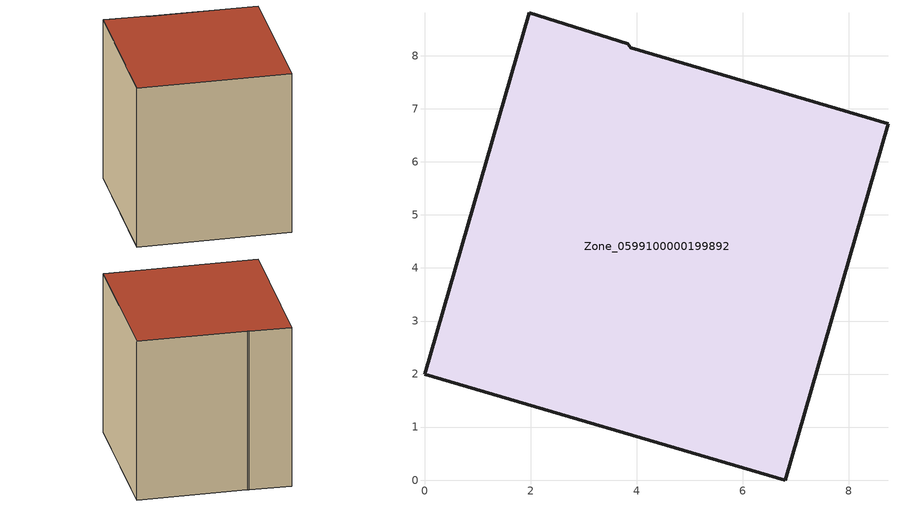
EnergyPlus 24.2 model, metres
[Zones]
Zone_0599100000199892
 floor ground (C_G): 0,2 1.97,8.81 3.83,8.23 3.89,8.15 8.74,6.72 6.8,0 z0
 wall outside (C_F): 6.8,0 8.74,6.72 3.89,8.15 3.83,8.23 1.97,8.81 0,2 6.8,0 z0:7.9
 roof outside (C_R): 1.97,8.81 0,2 6.8,0 8.74,6.72 3.89,8.15 3.83,8.23 z7.9
[BUILDING]
Pand.0599100000199892: North Axis=0; Terrain=City; Loads Convergence Tolerance Value=0.04; Temperature Convergence Tolerance Value=0.4; Solar Distribution=FullExterior; Maximum Number of Warmup Days=25; Minimum Number of Warmup Days=1
[Site:Location]
Rotterdam.The.Hague.AP_ZH_NLD Design_Conditions: Latitude=51.96; Longitude=4.45; Time Zone=1; Elevation=-4.5
[SITE:GROUNDTEMPERATURE:BUILDINGSURFACE]
18, 18, 18, 18, 18, 18, 18, 18, 18, 18, 18, 18
[MATERIAL] Thermal Absorptance=0.9; Solar Absorptance=0.7; Visible Absorptance=0.7
Name | Roughness | Thickness | Conductivity | Density | Specific Heat
G.TI.1946 | MediumSmooth | 0.15 | 1 | 540 | 1210
F.TI.1946 | Rough | 0.3 | 0.857143 | 1920 | 840
R.TI.1946 | MediumRough | 0.2 | 0.1 | 1500 | 1000
[CONSTRUCTION]
C_G: G.TI.1946
C_F: F.TI.1946
C_R: R.TI.1946
[ZONE]
Zone_0599100000199892: Type=1; Multiplier=1; Ceiling Height=Autocalculate; Volume=Autocalculate; Floor Area=autocalculate; Part of Total Floor Area=Yes
[ZONEINFILTRATION:DESIGNFLOWRATE]
Infil_Zone_0599100000199892: Zone or ZoneList or Space or SpaceList=Zone_0599100000199892; Schedule=AlwaysOn; Design Flow Rate Calculation Method=Flow/Area; Flow Rate per Floor Area=0.003; Constant Term Coefficient=1; Temperature Term Coefficient=0; Velocity Term Coefficient=0; Velocity Squared Term Coefficient=0
[HVACTEMPLATE:ZONE:IDEALLOADSAIRSYSTEM]
Zone_0599100000199892: Maximum Heating Supply Air Temperature=50; Minimum Cooling Supply Air Temperature=13; Maximum Heating Supply Air Humidity Ratio=0.0156; Minimum Cooling Supply Air Humidity Ratio=0.0077; Heating Limit=NoLimit; Cooling Limit=NoLimit; Dehumidification Control Type=ConstantSensibleHeatRatio; Cooling Sensible Heat Ratio=0.7; Dehumidification Setpoint=60; Humidification Control Type=None; Humidification Setpoint=30; Outdoor Air Method=None; Outdoor Air Flow Rate per Person=0.00944; Outdoor Air Flow Rate per Zone Floor Area=0; Outdoor Air Flow Rate per Zone=0; Demand Controlled Ventilation Type=None; Outdoor Air Economizer Type=NoEconomizer; Heat Recovery Type=None; Sensible Heat Recovery Effectiveness=0.7; Latent Heat Recovery Effectiveness=0.65
[ZONECONTROL:THERMOSTAT]
ThermostatControl_Zone_0599100000199892: Zone or ZoneList=Zone_0599100000199892; Control Type Schedule=DualSetpointControlType; Control 1=Thermostat_Zone_0599100000199892; Temperature Difference Between Cutout And Setpoint=0
[THERMOSTATSETPOINT:DUALSETPOINT]
Thermostat_Zone_0599100000199892: Heating Setpoint Temperature Schedule=HeatingSetpoint_Zone_0599100000199892; Cooling Setpoint Temperature Schedule=CoolingSetpoint_Zone_0599100000199892
[SCHEDULE:COMPACT]
HeatingSetpoint_Zone_0599100000199892: Through: 12/31, For: AllDays, Until: 24:00, 21
CoolingSetpoint_Zone_0599100000199892: Through: 12/31, For: AllDays, Until: 24:00, 24
DualSetpointControlType: Through: 12/31, For: AllDays, Until: 24:00, 4
AlwaysOn: Through: 12/31, For: AllDays, Until: 24:00, 1
